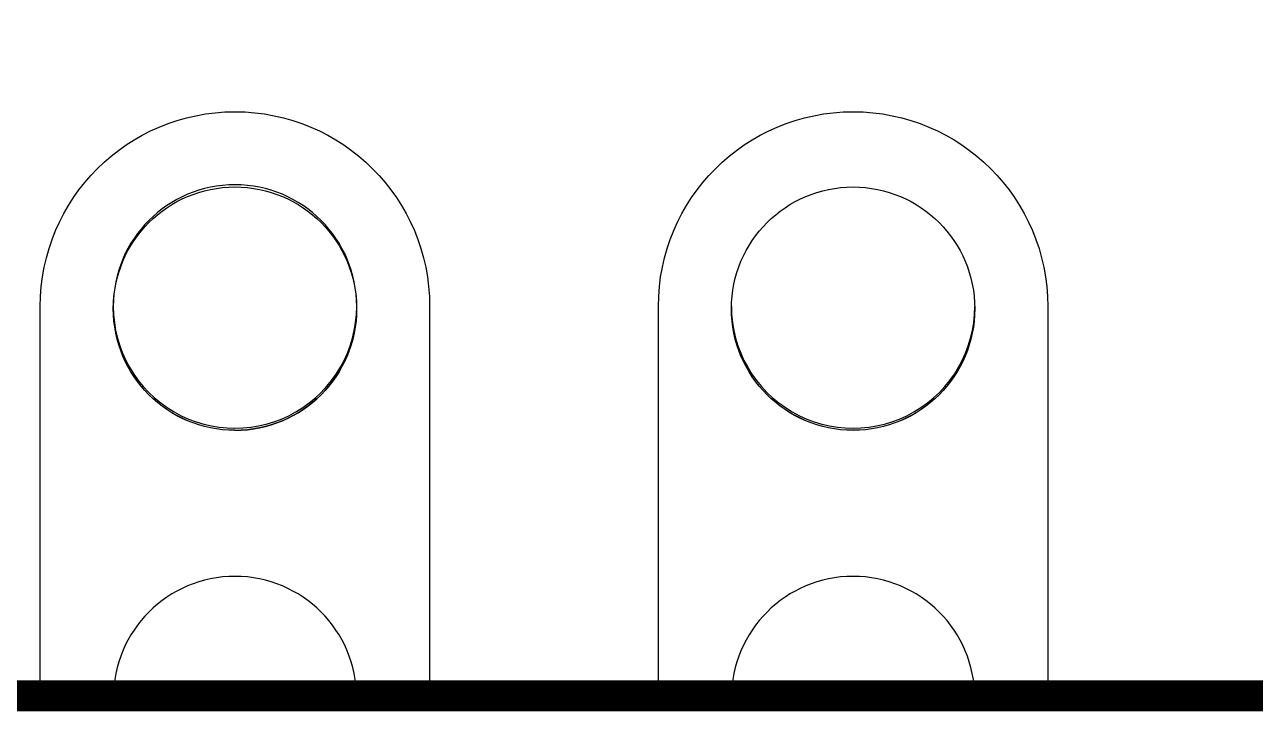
# Model space of a CAD drawing. Extents: x -3.1 to 72.3, y -97.3 to -26.1.
# Drawn here: x 34.01 to 39.07, y -92.05 to -89.23 of the extents above; entities that cross this region are included whole.
import ezdxf

# ---------------------------------------------------------------- set-up
doc = ezdxf.new("R2010")
doc.units = 0
doc.header["$MEASUREMENT"] = 0
for name, color, linetype in [('BG_OUTLINE', 254, 'CONTINUOUS'), ('PG_SILKSCREEN_TOP', 254, 'CONTINUOUS'), ('PIN_TOP', 94, 'CONTINUOUS')]:
    doc.layers.add(name, color=color, linetype=linetype)

msp = doc.modelspace()

# ---------------------------------------------------------------- linework, layer by layer
at = {"layer": 'BG_OUTLINE'}
for points in [[(24.37003, -78.42435), (24.37003, -79.96461, -1.020355), (24.37003, -80.96435), (24.37003, -82.50461, -1.020355), (24.37003, -83.50435), (24.37003, -85.04461, -1.020355), (24.37003, -86.04435), (24.37003, -87.58461, -1.020355), (24.37003, -88.58435), (24.37003, -90.12461, -1.020355), (24.37003, -91.12435), (24.37003, -91.49443, 0.414332), (24.87015, -91.99456), (31.83001, -91.99456), (32.83, -91.99456), (34.37001, -91.99456), (35.37, -91.99456), (36.91001, -91.99456), (37.91, -91.99456), (44.87011, -91.99456, 0.414257)], [(35.37356, -90.38725, 0.999752), (34.37331, -90.38725)], [(34.37331, -90.38725, 1.000248), (35.37356, -90.38725)], [(34.87343, -90.89626, -0.414065), (34.37331, -90.39639)], [(34.87343, -90.89626, 0.414065), (35.37356, -90.39639)], [(36.91331, -90.38725, 1.000248), (37.91356, -90.38725)], [(37.41343, -90.89626, -0.414065), (36.91331, -90.39639)], [(37.91356, -90.39639, -0.414065), (37.41343, -90.89626)], [(35.37356, -91.99634, 0.99998), (34.37331, -91.99634)], [(37.91356, -91.99634, 0.99998), (36.91331, -91.99634)]]:
    msp.add_lwpolyline(points, format="xyb", dxfattribs=at)
at = {"layer": 'PG_SILKSCREEN_TOP', "const_width": 0.127}
msp.add_lwpolyline([(34.87343, -91.98745), (45.37354, -91.98745), (45.37354, -40.98729), (24.37333, -40.98729), (24.37333, -91.98745), (34.87343, -91.98745)], dxfattribs=at)
at = {"layer": 'PIN_TOP'}
for points in [[(34.07349, -91.99456, -0.0022623), (34.07346, -91.98732), (34.07346, -90.38737, -1), (35.67341, -90.38737), (35.67341, -91.98732, -0.0022623), (35.67337, -91.99456, -0.0022623)], [(36.61349, -91.99456, -0.0022623), (36.61346, -91.98732), (36.61346, -90.38737, -1), (38.21341, -90.38737), (38.21341, -91.98732, -0.0022623), (38.21337, -91.99456, -0.0022623)]]:
    msp.add_lwpolyline(points, format="xyb", dxfattribs=at)
for centre in [(34.87343, -90.39639), (37.41343, -90.39639)]:
    msp.add_circle(centre, 0.5, dxfattribs=at)

doc.saveas('drawing.dxf')
